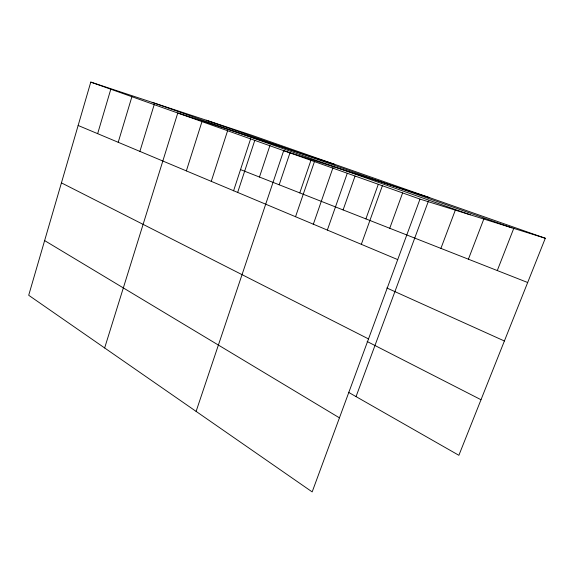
<?xml version="1.0" encoding="UTF-8"?>
<svg xmlns="http://www.w3.org/2000/svg" width="574" height="574" viewBox="0 0 574 574"><rect width="100%" height="100%" fill="white"/><g stroke="black" fill="none" stroke-linecap="round" stroke-linejoin="round"><path stroke-width="0.86" d="M545.3 238.253L251.799 135.242L90.778 82.096L28.7 295.273L312.17 491.904L419.996 199.106L545.3 238.253L458.877 455.304L348.432 392.264M97.652 133.663L110.796 89.207M118.208 142.287L131.905 96.712M139.898 151.393L154.198 104.633M104.647 347.952L177.761 113.013L334.212 164.164M186.356 170.894L201.969 121.616M211.261 181.348L227.598 130.721M233.561 190.833L250.702 138.592M237.665 192.426L254.791 140.386M259.455 177.043L269.995 145.351M196.107 411.4L283.685 150.661L429.689 197.678M279.186 184.799L290.121 152.404M299.779 192.9L311.094 159.845M295.538 216.721L314.459 161.595M313.246 224.499L333.035 167.543M327.352 230.066L347.284 173.262M343.101 209.933L355.005 176.196M365.896 218.895L378.273 184.369M361.333 244.33L382.384 185.739M389.746 228.273L402.618 192.921M356.045 396.605L428.469 200.972M440.911 248.391L455.541 209.553M468.398 259.197L483.968 218.608M497.285 270.555L513.845 228.158M206.317 120.224L511.986 227.849M152.167 102.359L470.264 214.812M90.778 82.096L419.996 199.106M240.528 169.595L527.678 282.508M78.143 125.476L397.717 259.606M386.826 287.976L504.395 340.992M61.432 182.869L368.508 338.918M367.123 341.494L481.005 399.726M44.621 240.585L339.442 417.85"/></g></svg>
